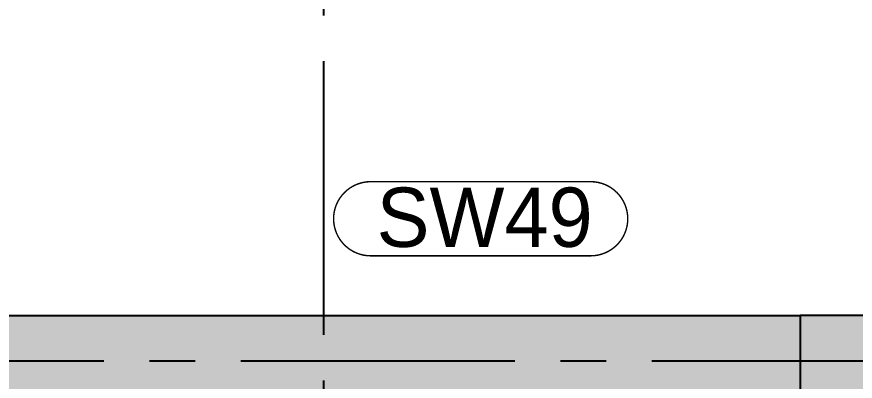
# Model space of a CAD drawing. Header units: millimetres. Extents: x 1135099 to 1230264, y -5736945 to -5695799.
# Drawn here: x 1213755 to 1216051, y -5721855 to -5720856 of the extents above; entities that cross this region are included whole.
import ezdxf

# ---------------------------------------------------------------- set-up
doc = ezdxf.new("R2010")
doc.units = ezdxf.units.MM
doc.header["$LTSCALE"] = 1000
doc.header["$MEASUREMENT"] = 0
doc.linetypes.add('AUDIT_D_120904163729-0', pattern=[0])
doc.linetypes.add('T8_REFUGE COLUMNS$0$CENTER2', pattern=[1.125, 0.75, -0.125, 0.125, -0.125])
doc.layers.get('0').update_dxf_attribs({"linetype": 'AUDIT_D_120904163729-0'})
doc.layers.add('T8(T9 IS SIMILAR)$0$D&W', color=8, linetype='Continuous', lineweight=25)
doc.layers.add('T8_REFUGE COLUMNS$0$A-COLUMN NO size reduce', color=81, linetype='Continuous', lineweight=25)
for name, color, linetype in [('T8_REFUGE COLUMNS$0$A-CENTERLINE', 193, 'T8_REFUGE COLUMNS$0$CENTER2'), ('T8_REFUGE COLUMNS$1$A-RCC COLS', 3, 'Continuous'), ('T8_TYPICAL COLUMNS$0$A-RCC COLS', 3, 'Continuous')]:
    doc.layers.add(name, color=color, linetype=linetype)
doc.layers.add('T8_REFUGE COLUMNS$1$COL-HATCH', color=7, linetype='Continuous', lineweight=25, true_color=0xa3a3a3)
doc.styles.add('T8_REFUGE COLUMNS$0$STANDARD', font='GOTHIC.TTF')

# ---------------------------------------------------------------- blocks, each defined once
blk = doc.blocks.new('T8_REFUGE COLUMNS')
at = {"layer": 'T8_REFUGE COLUMNS$1$COL-HATCH', "linetype": 'ByBlock'}
h = blk.add_hatch(color=256, dxfattribs=at)
h.dxf.hatch_style = 1
h.paths.add_polyline_path([(1215902.1, -5721924.9), (1213292.1, -5721924.9), (1213292.1, -5721674.9), (1215902.1, -5721674.9)])
h = blk.add_hatch(color=256, dxfattribs=at)
h.dxf.hatch_style = 1
h.paths.add_polyline_path([(1215902.1, -5723474.9), (1216152.1, -5723474.9), (1216152.1, -5721674.9), (1215902.1, -5721674.9)])
at = {"layer": 'T8_REFUGE COLUMNS$0$A-CENTERLINE'}
for p, q in [((1214597.1, -5722853.5), (1214597.1, -5698299.6)), ((1217370.3, -5721799.9), (1182156.9, -5721799.9))]:
    blk.add_line(p, q, dxfattribs=at)
at = {"layer": 'T8_REFUGE COLUMNS$0$A-COLUMN NO size reduce', "linetype": 'ByBlock', "const_width": 3.9}
blk.add_lwpolyline([(1214725.8, -5721511.6, -1), (1214725.8, -5721308.4), (1215328.2, -5721308.4, -1), (1215328.2, -5721511.6)], format="xyb", close=True, dxfattribs=at)
at = {"layer": 'T8_REFUGE COLUMNS$1$A-RCC COLS', "linetype": 'ByBlock'}
for points in [[(1215902.1, -5721924.9), (1213292.1, -5721924.9), (1213292.1, -5721674.9), (1215902.1, -5721674.9)], [(1215902.1, -5723474.9), (1216152.1, -5723474.9), (1216152.1, -5721674.9), (1215902.1, -5721674.9)]]:
    blk.add_lwpolyline(points, close=True, dxfattribs=at)
at = {"layer": 'T8_REFUGE COLUMNS$0$A-COLUMN NO size reduce', "linetype": 'ByBlock', "insert": (1214742, -5721324.6), "char_height": 162.5, "attachment_point": 1, "style": 'T8_REFUGE COLUMNS$0$STANDARD'}
blk.add_mtext_dynamic_manual_height_columns('SW49', width=444.685, gutter_width=500, heights=[0], dxfattribs=at)
blk = doc.blocks.new('T8_TYPICAL COLUMNS')
at = {"layer": 'T8_TYPICAL COLUMNS$0$A-RCC COLS', "linetype": 'ByBlock'}
blk.add_blockref('T8_REFUGE COLUMNS', (0, 0), dxfattribs=at)
blk = doc.blocks.new('T8(T9 IS SIMILAR)')
at = {"layer": 'T8(T9 IS SIMILAR)$0$D&W', "linetype": 'ByBlock'}
blk.add_blockref('T8_TYPICAL COLUMNS', (0, 0), dxfattribs=at)

msp = doc.modelspace()

# ---------------------------------------------------------------- block references
at = {"linetype": 'ByBlock'}
msp.add_blockref('T8(T9 IS SIMILAR)', (-1.4, 0.2, -0.6), dxfattribs=at)

doc.saveas('drawing.dxf')
